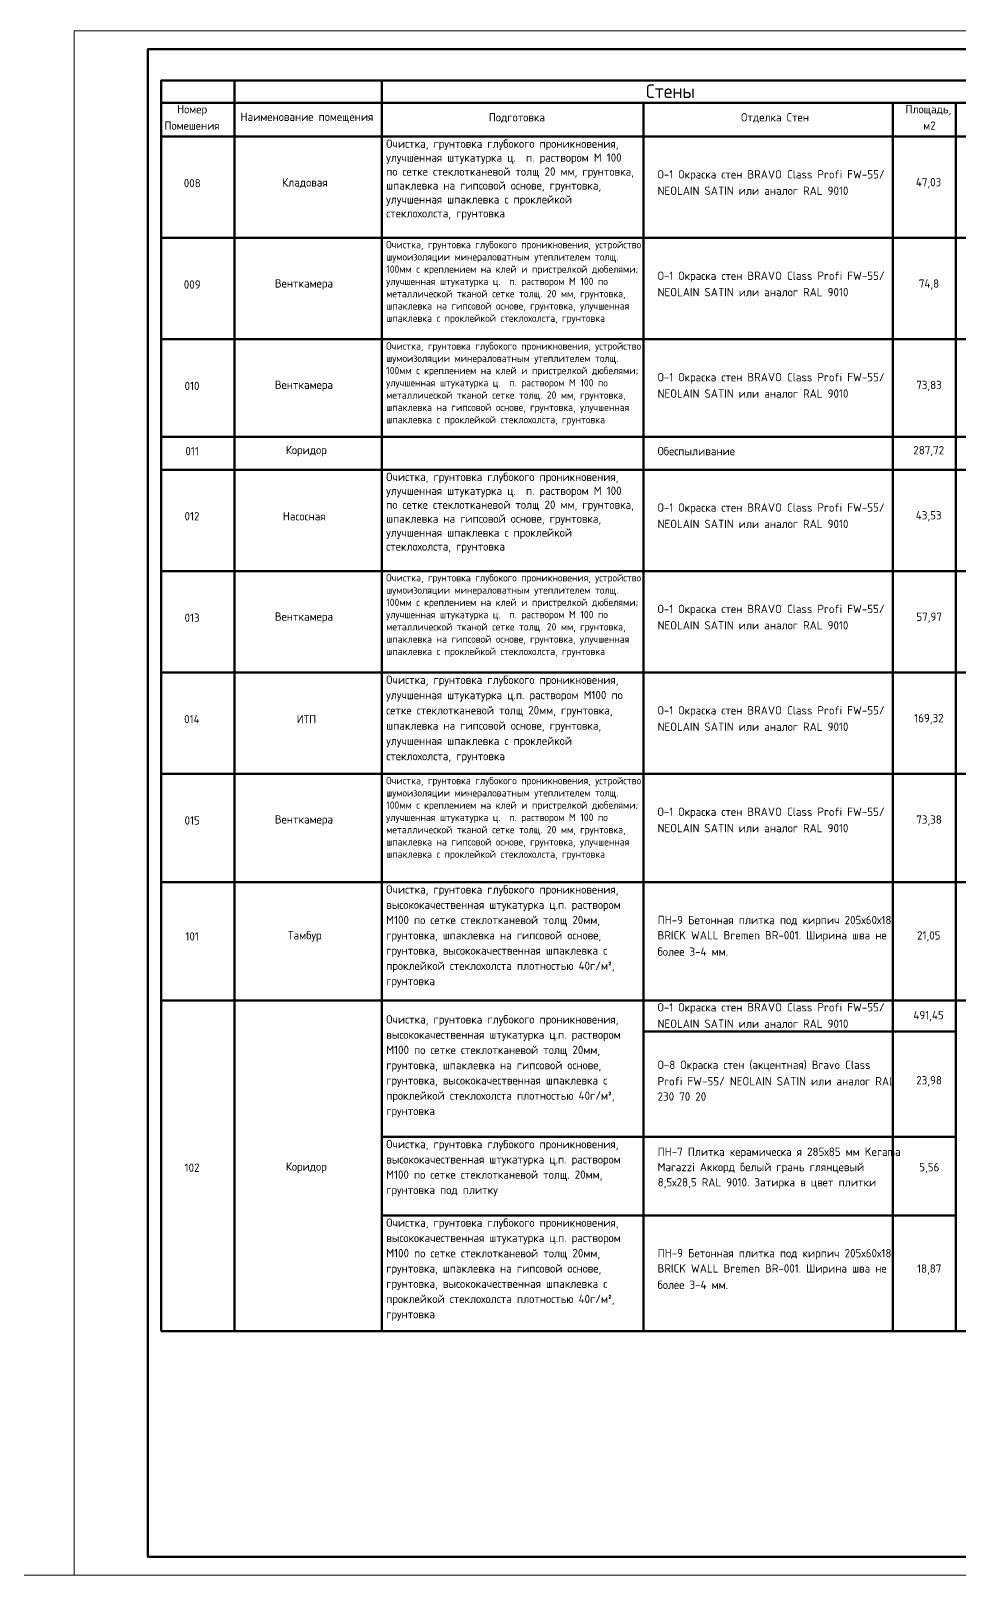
# Model space of a CAD drawing. Header units: millimetres. Extents: x -11345 to 411485, y -9810 to 73012.
# Drawn here: x -577.5 to -325.3, y 70053.3 to 70473.2 of the extents above; entities that cross this region are included whole.
import ezdxf

# ---------------------------------------------------------------- set-up
doc = ezdxf.new("R2010")
doc.units = ezdxf.units.MM
for name, color, linetype in [('PDF _Геометрия', 7, 'Continuous'), ('PDF _Линии', 7, 'Continuous'), ('PDF _Основная надпись', 7, 'Continuous'), ('PDF _Текст', 7, 'Continuous')]:
    doc.layers.add(name, color=color, linetype=linetype)
doc.layers.add('Стены штриховка', color=7, linetype='Continuous', lineweight=9)
doc.styles.add('MtXpl_GOST_Common', font='GOST_Common.ttf')
doc.styles.add('PDF GOST Common', font='GOST_Common.ttf')

msp = doc.modelspace()

# ---------------------------------------------------------------- linework, layer by layer
at = {"layer": 'PDF _Геометрия', "lineweight": 13}
for points in [[(23.18571, 70468.20989), (-545.75684, 70468.20989)], [(-545.75577, 70468.20989), (-545.75577, 70058.25128)], [(-545.75577, 70336.81963), (-545.75577, 70141.59734)], [(-545.76577, 70208.22388), (-545.75577, 70208.22388)], [(-545.76577, 70198.19192), (-545.75577, 70198.19192)], [(-545.76577, 70183.20746), (-545.75577, 70183.20746)], [(-545.76577, 70163.22852), (-545.75577, 70163.22852)], [(-545.76577, 70118.23215), (-545.75577, 70118.23215)], [(-545.76577, 70083.22675), (-545.75577, 70083.22675)], [(-545.76577, 70058.25233), (23.19179, 70058.24733)]]:
    msp.add_lwpolyline(points, dxfattribs=at)
msp.add_lwpolyline([(-545.75577, 70143.20658), (-545.76577, 70143.20658)], close=True, dxfattribs=at)
at = {"layer": 'PDF _Линии', "lineweight": 50}
msp.add_lwpolyline([(-542.15513, 70119.62929), (-542.15513, 70281.46965), (-542.15513, 70320.54308), (-542.15513, 70355.3832), (-542.15513, 70385.99001), (-542.15513, 70416.5545), (-542.15513, 70434.33439), (-542.15513, 70443.60533), (-542.15513, 70453.63827), (-542.15513, 70459.67325), (23.18729, 70459.67634), (23.18729, 70119.63239)], close=True, dxfattribs=at)
for points in [[(-522.17391, 70459.67336), (-522.17391, 70453.63827), (-522.17391, 70443.60533), (-522.17391, 70434.33439), (-522.17391, 70416.5545), (-522.17391, 70385.99001), (-522.17391, 70355.3832), (-522.17391, 70312.16113), (-522.17391, 70268.13473), (-522.17391, 70119.6294)], [(-482.16916, 70459.67358), (-482.16916, 70453.63827), (-482.16916, 70443.60533), (-482.16916, 70434.33439), (-482.16916, 70416.5545), (-482.16916, 70385.99001), (-482.16916, 70355.3832), (-482.16916, 70312.16113), (-482.16916, 70268.13473), (-482.16916, 70119.62962)], [(23.19079, 70453.63827), (-250.52256, 70453.63827), (-362.19721, 70453.63827), (-382.17843, 70453.63827), (-392.16903, 70453.63827), (-402.15964, 70453.63827), (-412.19258, 70453.63827), (-422.18318, 70453.63827), (-432.17379, 70453.63827), (-482.16916, 70453.63827), (-522.17391, 70453.63827), (-542.15513, 70453.63827)], [(-410.9978, 70453.63827), (-410.9978, 70443.60533), (-410.9978, 70434.33439), (-410.9978, 70416.5545), (-410.9978, 70385.99001), (-410.9978, 70355.3832), (-410.9978, 70312.16113), (-410.9978, 70268.13473), (-410.9978, 70119.63001)], [(-343.27075, 70453.63827), (-343.27075, 70443.60533), (-343.27075, 70434.33439), (-343.27075, 70416.5545), (-343.27075, 70385.99001), (-343.27075, 70355.3832), (-343.27075, 70312.16113), (-343.27075, 70268.13473), (-343.27075, 70119.63038)], [(-326.20038, 70453.63827), (-326.20038, 70443.60533), (-326.20038, 70434.33439), (-326.20038, 70416.5545), (-326.20038, 70385.99001), (-326.20038, 70355.3832), (-326.20038, 70312.16113), (-326.20038, 70268.13473), (-326.20038, 70119.63048)], [(23.19079, 70444.47717), (-250.52256, 70444.47717), (-362.19721, 70444.47717), (-382.17843, 70444.47717), (-392.16903, 70444.47717), (-402.15964, 70444.47717), (-412.19258, 70444.47717), (-422.18318, 70444.47717), (-432.17379, 70444.47717), (-482.16916, 70444.47717), (-522.17391, 70444.47717), (-542.15513, 70444.47717)], [(23.19205, 70416.89773), (-250.5213, 70416.89773), (-362.19595, 70416.89773), (-382.17717, 70416.89773), (-392.16777, 70416.89773), (-402.15838, 70416.89773), (-412.19132, 70416.89773), (-422.18193, 70416.89773), (-432.17253, 70416.89773), (-482.1679, 70416.89773), (-522.17265, 70416.89773), (-542.15387, 70416.89773)], [(23.18885, 70389.32039), (-250.52449, 70389.32039), (-362.19915, 70389.32039), (-382.18036, 70389.32039), (-392.17097, 70389.32039), (-402.16158, 70389.32039), (-412.19452, 70389.32039), (-422.18512, 70389.32039), (-432.17573, 70389.32039), (-482.17109, 70389.32039), (-522.17585, 70389.32039), (-542.15706, 70389.32039)], [(23.18986, 70362.80008), (-250.52348, 70362.80008), (-362.19814, 70362.80008), (-382.17935, 70362.80008), (-392.16996, 70362.80008), (-402.16057, 70362.80008), (-412.1935, 70362.80008), (-422.18411, 70362.80008), (-432.17472, 70362.80008), (-482.17008, 70362.80008), (-522.17484, 70362.80008), (-542.15605, 70362.80008)], [(23.18986, 70353.87092), (-250.52348, 70353.87092), (-362.19814, 70353.87092), (-382.17935, 70353.87092), (-392.16996, 70353.87092), (-402.16057, 70353.87092), (-412.1935, 70353.87092), (-422.18411, 70353.87092), (-432.17472, 70353.87092), (-482.17008, 70353.87092), (-522.17484, 70353.87092), (-542.15605, 70353.87092)], [(23.18609, 70326.29462), (-250.52725, 70326.29462), (-362.20191, 70326.29462), (-382.18312, 70326.29462), (-392.17373, 70326.29462), (-402.16433, 70326.29462), (-412.19727, 70326.29462), (-422.18788, 70326.29462), (-432.17848, 70326.29462), (-482.17385, 70326.29462), (-522.17861, 70326.29462), (-542.15982, 70326.29462)], [(23.18928, 70298.71727), (-250.52406, 70298.71727), (-362.19872, 70298.71727), (-382.17993, 70298.71727), (-392.17054, 70298.71727), (-402.16115, 70298.71727), (-412.19409, 70298.71727), (-422.18469, 70298.71727), (-432.1753, 70298.71727), (-482.17066, 70298.71727), (-522.17542, 70298.71727), (-542.15663, 70298.71727)], [(23.18609, 70271.13996), (-250.52725, 70271.13996), (-362.20191, 70271.13996), (-382.18312, 70271.13996), (-392.17373, 70271.13996), (-402.16433, 70271.13996), (-412.19727, 70271.13996), (-422.18788, 70271.13996), (-432.17848, 70271.13996), (-482.17385, 70271.13996), (-522.17861, 70271.13996), (-542.15982, 70271.13996)], [(23.19079, 70241.69905), (-250.52256, 70241.69905), (-362.19721, 70241.69905), (-382.17843, 70241.69905), (-392.16903, 70241.69905), (-402.15964, 70241.69905), (-412.19258, 70241.69905), (-422.18318, 70241.69905), (-432.17379, 70241.69905), (-482.16916, 70241.69905), (-522.17391, 70241.69905), (-542.15513, 70241.69905)], [(23.20438, 70209.50527), (-250.50896, 70209.50527), (-362.18362, 70209.50527), (-382.16483, 70209.50527), (-392.15544, 70209.50527), (-402.14604, 70209.50527), (-412.17898, 70209.50527), (-422.16959, 70209.50527), (-432.1602, 70209.50527), (-482.15556, 70209.50527), (-522.16032, 70209.50527), (-542.14153, 70209.50527)], [(-326.20038, 70201.06709), (-410.9978, 70201.06709)], [(-326.20038, 70172.44141), (-362.18416, 70172.44141), (-382.16537, 70172.44141), (-392.15598, 70172.44141), (-402.14658, 70172.44141), (-412.17952, 70172.44141), (-422.17013, 70172.44141), (-432.16073, 70172.44141), (-482.1561, 70172.44141)], [(-326.19408, 70151.08855), (-362.17786, 70151.08855), (-382.15907, 70151.08855), (-392.14968, 70151.08855), (-402.14028, 70151.08855), (-412.17322, 70151.08855), (-422.16383, 70151.08855), (-432.15444, 70151.08855), (-482.1498, 70151.08855)]]:
    msp.add_lwpolyline(points, dxfattribs=at)
at = {"layer": 'PDF _Основная надпись', "lineweight": 20}
msp.add_lwpolyline([(-565.74699, 70053.25202), (28.18609, 70053.25202), (28.18609, 70473.19615), (-565.74699, 70473.19615)], close=True, dxfattribs=at)
at = {"layer": 'PDF _Основная надпись', "lineweight": 50}
msp.add_lwpolyline([(23.19079, 70058.24733), (23.19079, 70468.20085), (-545.76577, 70468.20085), (-545.76577, 70058.24733)], close=True, dxfattribs=at)
at = {"layer": 'Стены штриховка', "color": 1}
msp.add_line((-8597.61235, 70053.25202), (10799.93893, 70053.25202), dxfattribs=at)

# ---------------------------------------------------------------- texts
at = {"layer": 'PDF _Текст', "attachment_point": 4, "style": 'PDF GOST Common'}
for s, insert, char_height in [('Стены', (-410.38278, 70456.79249), 3.72495), ('Номер', (-537.80066, 70451.59503), 2.271311), ('Наименование помещения', (-520.57258, 70449.5188), 2.2713111), ('Подготовка', (-453.07001, 70449.5188), 2.271311), ('Отделка Стен', (-384.5228, 70449.5188), 2.2713111), ('Площадь,', (-339.86824, 70451.59184), 2.271311), ('Помешения', (-541.22977, 70447.44571), 2.271311), ('м2', (-335.02303, 70447.44253), 2.271311), ('Кладовая', (-509.29064, 70431.80623), 2.271311), ('О-1 Окраска стен BRAVO Class Profi FW-55/', (-407.20172, 70433.87608), 2.2713111), ('47,03', (-337.01936, 70431.79985), 2.271311), ('008', (-535.98052, 70431.80623), 2.271311), ('NEOLAIN SATIN или аналог RAL 9010', (-407.20172, 70429.72681), 2.2713111), ('009', (-535.97608, 70404.22675), 2.271311), ('Венткамера', (-511.21349, 70404.22675), 2.271311), ('О-1 Окраска стен BRAVO Class Profi FW-55/', (-407.20045, 70406.29662), 2.2713111), ('74,8', (-336.21477, 70404.22039), 2.271311), ('NEOLAIN SATIN или аналог RAL 9010', (-407.20045, 70402.14733), 2.2713111), ('О-1 Окраска стен BRAVO Class Profi FW-55/', (-407.20366, 70378.7193), 2.2713111), ('010', (-535.76655, 70376.64941), 2.271311), ('Венткамера', (-511.21669, 70376.64941), 2.271311), ('NEOLAIN SATIN или аналог RAL 9010', (-407.20366, 70374.57), 2.2713111), ('73,83', (-336.91332, 70376.64307), 2.271311), ('011', (-535.53476, 70358.91355), 2.271311), ('Коридор', (-508.25431, 70358.91355), 2.271311), ('Обеспыливание', (-407.21317, 70358.91355), 2.2713111), ('287,72', (-337.71026, 70358.91355), 2.271311), ('012', (-535.76871, 70341.19993), 2.271311), ('Насосная', (-509.05978, 70341.19993), 2.271311), ('О-1 Окраска стен BRAVO Class Profi FW-55/', (-407.20264, 70343.2698), 2.2713111), ('43,53', (-337.03932, 70341.19357), 2.271311), ('NEOLAIN SATIN или аналог RAL 9010', (-407.20264, 70339.12052), 2.2713111), ('О-1 Окраска стен BRAVO Class Profi FW-55/', (-407.20641, 70315.69353), 2.2713111), ('013', (-535.76931, 70313.62363), 2.271311), ('Венткамера', (-511.21944, 70313.62363), 2.271311), ('NEOLAIN SATIN или аналог RAL 9010', (-407.20641, 70311.54422), 2.2713111), ('57,97', (-336.89703, 70313.6173), 2.271311), ('Очистка, грунтовка глубокого проникновения,', (-480.97345, 70296.41795), 2.2713111), ('улучшенная штукатурка ц.п. раствором М100 по', (-480.97026, 70292.26867), 2.2713111), ('014', (-535.87407, 70286.04629), 2.271311), ('ИТП', (-505.31375, 70286.04629), 2.271311), ('сетке стеклотканевой толщ 20мм, грунтовка,', (-480.96709, 70288.11937), 2.2713111), ('О-1 Окраска стен BRAVO Class Profi FW-55/', (-407.20323, 70288.11618), 2.2713111), ('169,32', (-337.48442, 70286.03994), 2.271311), ('шпаклевка на гипсовой основе, грунтовка,', (-480.96709, 70283.97006), 2.2713111), ('NEOLAIN SATIN или аналог RAL 9010', (-407.20323, 70283.96687), 2.2713111), ('улучшенная шпаклевка с проклейкой', (-480.96708, 70279.82078), 2.2713111), ('стеклохолста, грунтовка', (-480.96074, 70275.67146), 2.2713111), ('О-1 Окраска стен BRAVO Class Profi FW-55/', (-407.20641, 70260.53887), 2.2713111), ('015', (-535.76931, 70258.46897), 2.271311), ('Венткамера', (-511.21944, 70258.46897), 2.271311), ('NEOLAIN SATIN или аналог RAL 9010', (-407.20641, 70256.38956), 2.2713111), ('73,38', (-336.91608, 70258.46264), 2.271311), ('Очистка, грунтовка глубокого проникновения,', (-480.97659, 70239.39973), 2.2713111), ('высококачественная штукатурка ц.п. раствором', (-480.97341, 70235.25042), 2.2713111), ('М100 по сетке стеклотканевой толщ 20мм,', (-480.97341, 70231.10113), 2.2713111), ('ПН-9 Бетонная плитка под кирпич 205х60х18', (-407.21586, 70231.09796), 2.2713111), ('101', (-535.53748, 70226.95502), 2.271311), ('Тамбур', (-507.68551, 70226.95502), 2.271311), ('грунтовка, шпаклевка на гипсовой основе,', (-480.97341, 70226.95183), 2.2713111), ('BRICK WALL Bremen BR-001. Ширина шва не', (-407.21274, 70226.94867), 2.2713111), ('21,05', (-336.69381, 70226.94867), 2.271311), ('грунтовка, высококачественная шпаклевка с', (-480.9734, 70222.80252), 2.2713111), ('более 3-4 мм.', (-407.21274, 70222.79936), 2.2713111), ('проклейкой стеклохолста плотностью 40г/м²,', (-480.9734, 70218.65323), 2.2713111), ('грунтовка', (-480.97339, 70214.50392), 2.271311), ('О-1 Окраска стен BRAVO Class Profi FW-55/', (-407.206, 70207.35245), 2.2713111), ('491,45', (-337.69993, 70205.2762), 2.271311), ('Очистка, грунтовка глубокого проникновения,', (-480.963, 70204.06983), 2.2713111), ('NEOLAIN SATIN или аналог RAL 9010', (-407.206, 70203.20314), 2.2713111), ('высококачественная штукатурка ц.п. раствором', (-480.95981, 70199.92054), 2.2713111), ('М100 по сетке стеклотканевой толщ 20мм,', (-480.9598, 70195.77123), 2.2713111), ('О-8 Окраска стен (акцентная) Bravo Class', (-407.20284, 70191.71083), 2.2713111), ('грунтовка, высококачественная шпаклевка с', (-480.9714, 70187.48111), 2.2713111), ('Profi FW-55/ NEOLAIN SATIN или аналог RAL', (-407.206, 70187.56154), 2.2713111), ('23,98', (-336.91886, 70187.56154), 2.271311), ('проклейкой стеклохолста плотностью 40г/м²,', (-480.9714, 70183.3318), 2.2713111), ('230 70 20', (-407.20602, 70183.41223), 2.271311), ('грунтовка', (-480.9714, 70179.1825), 2.271311), ('ПН-7 Плитка керамическа я 285х85 мм Kerama', (-407.20923, 70168.07222), 2.2713111), ('102', (-535.76725, 70164.04881), 2.271311), ('Коридор', (-508.25184, 70164.04881), 2.271311), ('высококачественная штукатурка ц.п. раствором', (-480.97311, 70165.99914), 2.2713111), ('Marazzi Аккорд белый грань глянцевый', (-407.20605, 70163.92291), 2.2713111), ('5,56', (-336.10609, 70163.92291), 2.271311), ('М100 по сетке стеклотканевой толщ. 20мм,', (-480.97311, 70161.84984), 2.2713111), ('8,5х28,5 RAL 9010. Затирка в цвет плитки', (-407.20288, 70159.77362), 2.2713111), ('грунтовка под плитку', (-480.96993, 70157.70055), 2.2713111), ('Очистка, грунтовка глубокого проникновения,', (-480.95724, 70148.78924), 2.2713111), ('высококачественная штукатурка ц.п. раствором', (-480.95405, 70144.63992), 2.2713111), ('М100 по сетке стеклотканевой толщ 20мм,', (-480.95405, 70140.49064), 2.2713111), ('ПН-9 Бетонная плитка под кирпич 205х60х18', (-407.21438, 70140.49593), 2.2713111), ('грунтовка, шпаклевка на гипсовой основе,', (-480.95405, 70136.34134), 2.2713111), ('BRICK WALL Bremen BR-001. Ширина шва не', (-407.21123, 70136.34664), 2.2713111), ('18,87', (-336.6923, 70136.34664), 2.271311), ('более 3-4 мм.', (-407.21123, 70132.19733), 2.2713111), ('проклейкой стеклохолста плотностью 40г/м²,', (-480.9719, 70128.0512), 2.2713111), ('грунтовка', (-480.9719, 70123.90189), 2.271311)]:
    msp.add_mtext(s, dxfattribs=dict(at, insert=insert, char_height=char_height))
at = {"layer": 'PDF _Текст', "attachment_point": 1, "style": 'MtXpl_GOST_Common'}
for s, insert, char_height, width in [('Очистка, грунтовка глубокого проникновения, улучшенная штукатурка ц.  п. раствором М 100 по сетке стеклотканевой толщ 20 мм, грунтовка, шпаклевка на гипсовой основе, грунтовка, улучшенная шпаклевка с проклейкой стеклохолста, грунтовка', (-480.97194, 70443.6542), 2.27131114, 67.8261014), ('Очистка, грунтовка глубокого проникновения, устройство шумоизоляции минераловатным утеплителем толщ. 100мм с креплением на клей и пристрелкой дюбелями; улучшенная штукатурка ц.  п. раствором М 100 по металлической тканой сетке толщ. 20 мм, грунтовка, шпаклевка на гипсовой основе, грунтовка, улучшенная шпаклевка с проклейкой стеклохолста, грунтовка', (-480.97068, 70416.07477), 2, 69.972884), ('Очистка, грунтовка глубокого проникновения, устройство шумоизоляции минераловатным утеплителем толщ. 100мм с креплением на клей и пристрелкой дюбелями; улучшенная штукатурка ц.  п. раствором М 100 по металлической тканой сетке толщ. 20 мм, грунтовка, шпаклевка на гипсовой основе, грунтовка, улучшенная шпаклевка с проклейкой стеклохолста, грунтовка', (-480.97388, 70388.49742), 2, 69.972884), ('Очистка, грунтовка глубокого проникновения, улучшенная штукатурка ц.  п. раствором М 100 по сетке стеклотканевой толщ 20 мм, грунтовка, шпаклевка на гипсовой основе, грунтовка, улучшенная шпаклевка с проклейкой стеклохолста, грунтовка', (-480.97287, 70353.04795), 2.27131114, 67.8261014), ('Очистка, грунтовка глубокого проникновения, устройство шумоизоляции минераловатным утеплителем толщ. 100мм с креплением на клей и пристрелкой дюбелями; улучшенная штукатурка ц.  п. раствором М 100 по металлической тканой сетке толщ. 20 мм, грунтовка, шпаклевка на гипсовой основе, грунтовка, улучшенная шпаклевка с проклейкой стеклохолста, грунтовка', (-480.97068, 70325.47165), 2, 69.972884), ('Очистка, грунтовка глубокого проникновения, устройство шумоизоляции минераловатным утеплителем толщ. 100мм с креплением на клей и пристрелкой дюбелями; улучшенная штукатурка ц.  п. раствором М 100 по металлической тканой сетке толщ. 20 мм, грунтовка, шпаклевка на гипсовой основе, грунтовка, улучшенная шпаклевка с проклейкой стеклохолста, грунтовка', (-480.97538, 70270.31699), 2, 69.972884)]:
    msp.add_mtext(s, dxfattribs=dict(at, insert=insert, char_height=char_height, width=width))
at = {"layer": 'PDF _Текст', "char_height": 2.2713111, "attachment_point": 4, "style": 'PDF GOST Common'}
for s, insert, rotation in [('грунтовка, шпаклевка на гипсовой основе,', (-480.95662, 70191.62194), 0.0079617), ('Очистка, грунтовка глубокого проникновения,', (-480.96354, 70170.1421), 0.0054736), ('грунтовка, высококачественная шпаклевка с', (-480.95087, 70132.19203), 0.0074836)]:
    msp.add_mtext(s, dxfattribs=dict(at, insert=insert, rotation=rotation))

doc.saveas('drawing.dxf')
